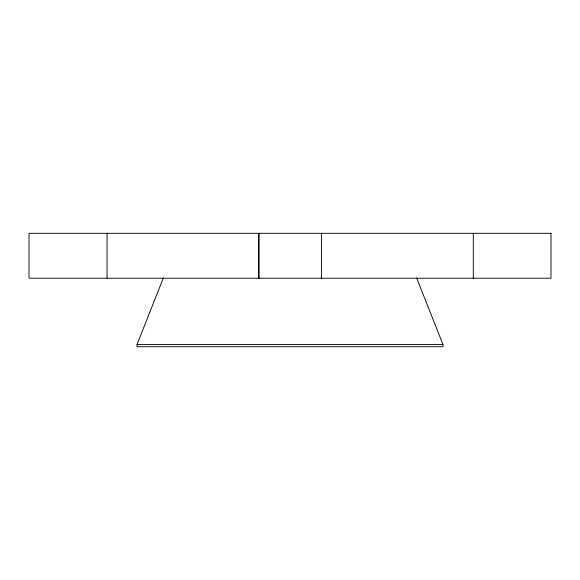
<?xml version="1.0" encoding="UTF-8"?>
<svg xmlns="http://www.w3.org/2000/svg" width="580" height="580" viewBox="0 0 580 580"><rect width="100%" height="100%" fill="white"/><g stroke="black" fill="none" stroke-linecap="round" stroke-linejoin="round"><path stroke-width="0.87" d="M416.621 277.929L442.953 344.447L442.953 346.688L137.047 346.688L137.047 344.447L163.379 277.929M137.047 344.447L442.953 344.447M473.295 233.312L473.295 278.212M321.407 233.312L321.407 278.212M258.919 233.312L258.919 278.212M258.745 233.312L258.745 278.212M107.032 233.312L107.032 278.212M551 233.312L29 233.312L29 278.212L551 278.212L551 233.312"/></g></svg>
